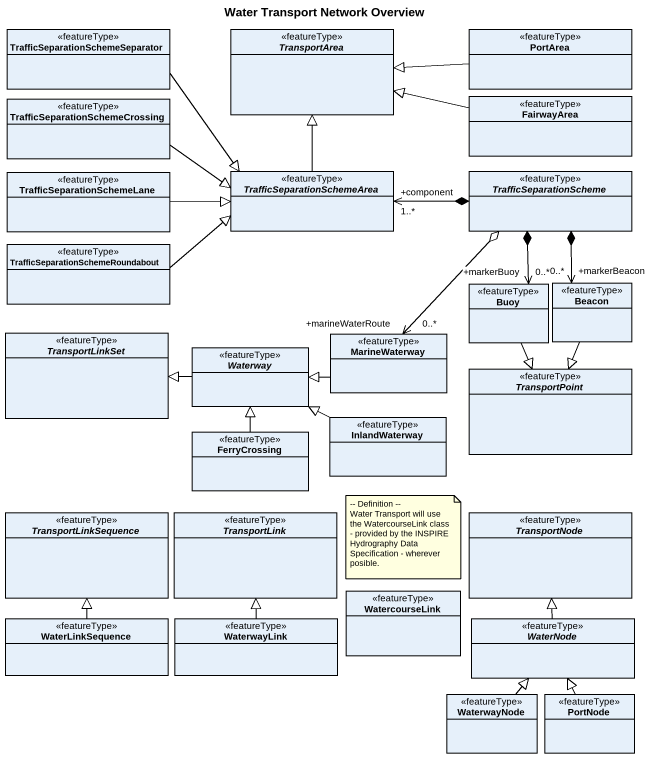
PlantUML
@startuml
title Water Transport Network Overview
hide circle
hide empty members
class "TrafficSeparationSchemeSeparator" as TrafficSeparationSchemeSepar <<featureType>>
abstract class TransportArea <<featureType>>
class PortArea <<featureType>>
class "TrafficSeparationSchemeCrossing" as TrafficSeparationSchemeCross <<featureType>>
class FairwayArea <<featureType>>
class TrafficSeparationSchemeLane <<featureType>>
abstract class TrafficSeparationSchemeArea <<featureType>>
abstract class TrafficSeparationScheme <<featureType>>
class "TrafficSeparationSchemeRoundabout" as TrafficSeparationSchemeRound <<featureType>>
class Buoy <<featureType>>
class Beacon <<featureType>>
abstract class TransportLinkSet <<featureType>>
abstract class Waterway <<featureType>>
class MarineWaterway <<featureType>>
abstract class TransportPoint <<featureType>>
class FerryCrossing <<featureType>>
class InlandWaterway <<featureType>>
abstract class TransportLinkSequence <<featureType>>
abstract class TransportLink <<featureType>>
abstract class TransportNode <<featureType>>
class WaterLinkSequence <<featureType>>
class WaterwayLink <<featureType>>
class WatercourseLink <<featureType>>
abstract class WaterNode <<featureType>>
class WaterwayNode <<featureType>>
class PortNode <<featureType>>
TrafficSeparationSchemeSepar --|> TrafficSeparationSchemeArea
PortArea -left-|> TransportArea
TrafficSeparationSchemeCross -right-|> TrafficSeparationSchemeArea
FairwayArea -left-|> TransportArea
TrafficSeparationSchemeLane -right-|> TrafficSeparationSchemeArea
TrafficSeparationSchemeArea -up-|> TransportArea
TrafficSeparationSchemeArea "+component\n1..*" <-right-* TrafficSeparationScheme
TrafficSeparationSchemeRound -right-|> TrafficSeparationSchemeArea
Buoy "+markerBuoy\n0..*" <-up-* TrafficSeparationScheme
Buoy --|> TransportPoint
Beacon "+markerBeacon\n0..*" <-up-* TrafficSeparationScheme
Beacon --|> TransportPoint
Waterway -left-|> TransportLinkSet
MarineWaterway "+marineWaterRoute\n0..*" <-up-o TrafficSeparationScheme
MarineWaterway -left-|> Waterway
FerryCrossing -up-|> Waterway
InlandWaterway -left-|> Waterway
WaterLinkSequence -up-|> TransportLinkSequence
WaterwayLink -up-|> TransportLink
WaterNode -up-|> TransportNode
WaterwayNode -up-|> WaterNode
PortNode -up-|> WaterNode
note as N1
  ~-- Definition ~--
  Water Transport will use the WatercourseLink class - provided by the INSPIRE Hydrography Data Specification - wherever posible.
end note
@enduml
